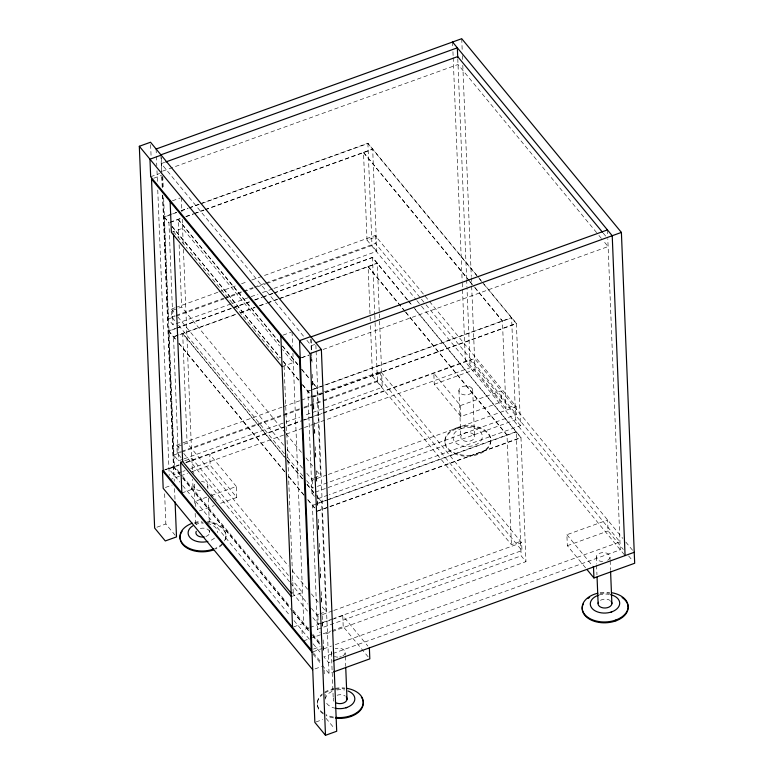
<?xml version="1.0" encoding="UTF-8"?>
<svg xmlns="http://www.w3.org/2000/svg" width="774" height="774" viewBox="0 0 774 774"><rect width="100%" height="100%" fill="white"/><g stroke="black" fill="none" stroke-linecap="round" stroke-linejoin="round"><path stroke-width="0.58" stroke-dasharray="3.87 2.9" d="M196.886 523.901L196.006 524.317A14.716 9.501 -2.3 0 1 203.436 523.079M460.878 428.719A14.716 9.501 -2.3 0 1 482.376 437.039A14.716 9.501 -2.3 0 1 459.804 445.185A14.716 9.501 -2.3 0 1 460.878 428.719L461.759 428.293M164.659 162.376L161.253 163.604L305.217 338.257M162.704 171.093L458.014 64.494L598.157 234.503M150.669 176.743L159.628 173.511M153.755 178.223L161.602 175.388M172.389 200.824L180.226 197.989M230.768 303.998L173.047 324.838L168.258 319.023L164.146 216.788L176.598 212.289M181.126 210.654L187.918 208.206M189.05 207.8L199.237 204.123M200.369 203.707L367.892 143.248L481.66 281.272M176.607 212.56L164.156 217.049L168.945 222.864M181.135 210.925L187.927 208.467M189.059 208.061L367.902 143.509L481.67 281.533M170.067 222.186L181.387 218.104M185.915 216.468L192.707 214.021M193.839 213.605L204.026 209.928M205.158 209.522L372.681 149.053L376.793 251.298L273.783 288.47M170.077 222.448L181.397 218.365M185.924 216.73L193.848 213.876M194.98 213.46L204.036 210.199M205.168 209.783L372.691 149.314M171.383 232.345L182.587 228.301L279.453 345.814M174.779 320.688L171.712 316.963L171.402 309.068L174.798 307.839M175.93 307.433L217.804 292.311M218.936 291.904L237.047 285.364M241.575 283.739L247.235 281.688M251.763 280.053L375.138 235.519L516.181 406.631L516.5 414.535L317.282 486.44M172.467 310.355L181.629 307.046L285.238 432.743M469.421 280.856L363.509 152.362L367.04 240.124L376.203 236.815M171.712 316.963L175.108 315.734M176.24 315.328L223.783 298.174M224.915 297.758L241.894 291.634M243.026 291.227L253.214 287.551M254.346 287.135L264.534 283.458M265.666 283.052L375.458 243.423L420.688 298.29M168.258 319.023L175.05 316.576M176.182 316.169L223.715 299.006M224.847 298.6L242.959 292.059M244.091 291.653L253.146 288.383M257.674 286.748L265.598 283.894M266.73 283.478L371.994 245.484L376.793 251.298M231.9 303.592L250.012 297.052M251.144 296.645L257.936 294.197M262.463 292.562L272.651 288.886M183.032 459.234L178.504 460.869L173.715 455.054L168.732 330.875L175.524 328.418M176.656 328.012L232.113 307.994M233.245 307.588L249.093 301.86M254.752 299.819L261.544 297.371M262.676 296.964L272.864 293.288M273.996 292.872L372.478 257.326L407.966 300.389M175.534 328.689L168.742 331.137L175.833 339.738M176.666 328.273L232.132 308.255M233.264 307.849L250.234 301.715M254.762 300.089L261.554 297.632M262.686 297.226L272.874 293.549M274.006 293.143L372.488 257.597L407.211 299.722M235.78 314.215L173.521 336.68L178.504 460.869M240.308 312.58L255.014 307.268M259.542 305.633L266.333 303.185M267.465 302.769L277.653 299.093M278.785 298.687L377.267 263.141L379.26 312.735M173.531 336.951L235.789 314.476M240.317 312.841L255.033 307.53M259.561 305.894L266.343 303.447M267.475 303.04L377.277 263.402M283.091 335.123L290.937 332.298M314.747 344.459L311.341 345.688L305.982 339.186M323.019 349.49L608.103 246.577L603.517 241.004M301.347 357.781L309.184 354.947M301.715 357.723L308.439 355.295M282.084 366.653L293.288 362.6L282.529 349.548M307.858 391.383L312.957 389.545M313.518 389.341L511.604 317.843M181.01 457.637L177.178 452.993L176.859 445.089L282.133 407.095M283.265 406.689L300.244 400.555M301.376 400.148L310.432 396.878M311.564 396.472L380.605 371.549L521.647 542.661L521.966 550.556L334.068 618.378M312.638 396.936L516.384 323.397L520.496 425.632L329.202 494.683M312.648 397.197L516.393 323.658L482.444 282.462M177.923 446.385L183.022 444.547M184.038 444.179L187.095 443.076L288.402 565.978M370.475 325.641L372.497 376.154L381.669 372.845M177.178 452.993L180.574 451.764M181.706 451.358L282.442 414.99M283.574 414.583L299.422 408.866M303.95 407.23L322.061 400.69M323.193 400.284L380.924 379.444L521.966 550.556M173.715 455.054L180.506 452.597M181.638 452.19L282.384 415.832M283.516 415.425L299.364 409.698M303.892 408.062L321.994 401.532M323.126 401.126L377.46 381.514L382.25 387.319L304.153 415.512M184.164 458.818L299.625 417.147M184.686 460.801L191.817 458.227L289.457 576.678M165.462 469.586L174.421 466.345L179.636 472.672M163.595 470.331L179.113 464.758M185.924 462.301L300.641 420.892M301.773 420.485L322.226 413.103M323.358 412.697L469.876 359.804L619.964 541.887L332.607 645.613M179.181 465.203L168.955 468.899L179.878 482.144M185.934 462.765L302.982 420.514M304.124 420.108L474.578 358.585L622.838 538.452M181.697 471.84L173.744 474.704L162.501 194.661M182.838 471.424L185.102 470.611M190.781 468.56L303.234 427.974M304.366 427.558L313.451 424.278M314.592 423.871L470.195 367.708L466.993 288.034M169.4 479.87L179.587 476.194M180.719 475.778L187.511 473.33M192.039 471.695L210.151 465.155L236.757 497.44L219.777 503.574M434.262 384.262L475.013 369.556L501.629 401.841L460.878 416.547L434.262 384.262L433.827 373.291L460.433 405.576L460.878 416.547M165.423 487.485L172.147 485.056M181.851 492.99L193.055 488.945L192.668 479.309M206.89 497.092L195.57 501.184L195.793 506.67M211.418 495.457L236.322 486.469L236.757 497.44M460.433 405.576L501.184 390.87L501.629 401.841M199.402 510.927L214.117 505.616M156.89 527.22L165.859 523.988L176.501 536.904M311.38 478.883L313.412 478.148M314.428 477.781L320.542 475.575L317.021 387.813L312.415 382.23M421.53 306.233L505.954 408.653L515.116 405.344M306.775 473.301L312.444 480.17L327.16 474.859M328.292 474.452L516.181 406.631M306.63 480.635L312.754 488.075L316.15 486.846M520.496 425.632L515.697 419.818L511.595 317.582L307.849 391.122L311.961 493.367L314.225 492.545M315.357 492.138L515.697 419.818M317.882 498.766L328.07 495.089M326.018 500.304L312.435 505.209L317.417 629.388L320.155 632.716M327.15 499.898L516.181 431.669L521.163 555.848L525.952 561.663L323.339 634.796M312.444 505.47L328.292 499.752M329.424 499.346L516.19 431.931M317.224 511.024L520.97 437.484L525.952 561.663M317.234 511.285L520.979 437.745L414.883 309.029M291.314 596.58L302.528 592.536L292.533 580.413M316.837 614.914L318.878 614.179M319.894 613.811L326.009 611.605L321.607 501.9L317.001 496.318M372.497 376.154L511.411 544.673L520.583 541.365M311.467 608.393L317.901 616.201L321.297 614.972M322.429 614.566L332.617 610.889M333.749 610.483L521.647 542.661M293.675 626.892L303.756 623.254L292.911 353.157M312.851 617.594L318.22 624.096L332.936 618.784M308.807 627.869L302.015 630.317L302.276 636.905M309.939 627.462L318.994 624.192M320.126 623.786L342.766 615.611L367.853 646.048M585.57 567.826L567.323 545.689L566.887 534.718L607.629 520.002L608.074 530.974L623.283 549.424M317.417 629.388L521.163 555.848M303.592 640.882L309.252 638.84M310.384 638.434L330.759 631.071M331.891 630.665L343.201 626.582L368.298 657.02M567.323 545.689L608.074 530.974M313.422 649.086L320.146 646.658M313.151 651.776L322.119 648.535M323.522 648.893L331.475 646.029M331.785 653.924L323.842 656.797L328.631 662.602L332.036 661.373M332.926 653.517L620.284 549.792L607.793 238.682M314.979 668.92L321.703 666.491M322.226 665.272L329.066 673.574L332.462 672.345M315.976 721.978L322.69 719.559M603.198 233.109L607.029 237.753M598.921 235.431L602.743 240.075M482.434 282.2L516.384 323.397M470.195 281.784L474.027 286.438M474.801 287.377L502.423 320.891L505.954 408.653M363.528 152.623L468.667 280.188M469.441 281.117L474.036 286.709M474.81 287.638L502.442 321.152M625.798 542.052L634.245 552.288M421.453 299.219L425.284 303.863M426.048 304.801L516.5 414.535M628.604 555.887L632.406 560.492M367.04 240.124L416.16 299.712M416.925 300.641L420.766 305.304M624.395 554.774L465.406 361.893L462.204 282.22M408.73 301.318L412.571 305.972M413.335 306.901L520.97 437.484M407.975 300.651L411.807 305.304M404.937 311.148L368.095 266.45L370.088 316.024M405.702 312.077L507.009 434.978L511.411 544.673M368.105 266.711L404.947 311.409M405.711 312.338L507.018 435.24M566.887 534.718L593.494 567.003M279.414 342.195L178.107 219.284L178.842 237.531M282.481 345.92L297.835 364.535M301.667 369.188L309.348 378.505M178.117 219.555L279.424 342.456M282.491 346.181L297.845 364.796M301.676 369.459L309.358 378.767M312.425 382.491L317.03 388.074M164.146 216.788L168.935 222.593L173.047 324.838M172.012 226.318L280.227 357.607M283.294 361.332L298.638 379.947M302.479 384.61L310.587 394.44M172.022 226.588L280.236 357.869M283.303 361.593L298.648 380.218M302.489 384.872L311.97 396.365M173.415 231.61L187.25 248.396M190.327 252.131L209.551 275.447M212.627 279.172L234.154 305.295M234.919 306.223L252.605 327.673M253.369 328.611L273.357 352.857M276.434 356.591L280.275 361.255M286.012 433.672L302.121 453.225M305.962 457.879L313.634 467.196M316.711 470.921L320.542 475.575M171.402 309.068L175.234 313.712M177.836 316.876L283.748 445.36M287.144 449.491L302.934 468.638M178.61 325.332L284.397 453.661M287.464 457.386L302.789 475.981M286.303 459.069L182.693 333.371L187.095 443.076M287.067 460.008L303.185 479.551M307.017 484.214L316.227 495.379M182.703 333.642L286.312 459.33M287.077 460.269L303.195 479.822M307.026 484.476L316.237 495.65M317.011 496.579L321.616 502.162M311.961 493.367L314.699 496.685M168.732 330.875L175.824 339.476M178.891 343.201L284.803 471.695M288.644 476.349L303.988 494.973M307.829 499.627L314.486 507.705M178.9 343.463L284.813 471.956M288.654 476.61L303.998 495.234M307.839 499.888L314.496 507.967M236.322 486.469L209.706 454.183L210.151 465.155M292.243 570.631L307.588 589.256M311.429 593.91L318.337 602.288M322.168 606.942L326.009 611.605M176.859 445.089L181 450.11M183.757 453.458L289.544 581.796M290.308 582.725L307.936 604.117M192.513 471.589L194.042 473.446M210.905 493.909L213.972 497.624M214.737 498.562L216.275 500.42M292.156 592.478L308.255 612.011M182.625 476.291L289.921 606.458M292.998 610.193L308.971 629.581M312.696 634.1L320.146 643.136M173.676 466.693L179.82 474.133M182.887 477.858L290.26 608.122M293.327 611.847L308.662 630.452M312.502 635.106L320.165 644.413M173.434 466.809L181.851 477.026M182.616 477.955L292.127 610.802M292.891 611.731L308.971 631.245M312.802 635.889L320.455 645.177M182.645 485.501L290.144 615.92M293.975 620.564L309.619 639.547M313.122 643.784L320.262 652.463M313.209 652.656L320.871 661.964M313.102 654.204L321.462 664.353M326.057 718.34L334.416 728.489M607.435 229.907L607.629 234.735M610.018 557.193L610.106 559.573M610.154 560.763L610.541 570.312M596.251 556.922L596.541 564.082M596.59 565.272L596.967 574.811M490.793 440.609L490.832 441.451A22.997 14.841 -2.3 0 1 455.538 454.193A22.997 14.841 -2.3 0 1 457.221 428.457L457.182 427.606A22.997 14.841 -2.3 0 1 490.793 440.609A22.997 14.841 -2.3 0 1 455.509 453.341A22.997 14.841 -2.3 0 1 457.182 427.606M461.73 38.7L462.213 50.774M462.407 55.602L462.6 60.43M462.794 65.258L471.279 276.502M471.327 277.711L471.618 284.948M471.666 286.157L475.013 369.556M472.701 390.599L474.568 437.117M457.782 58.689L466.606 278.379M466.654 279.588L466.945 286.825M452.558 42.009L452.751 46.837M452.945 51.664L453.138 56.492M453.187 57.702L462.155 281.02M458.934 390.328L460.801 436.846M444.857 440.435L444.895 441.277M379.299 313.915L379.55 319.952M379.589 321.133L382.25 387.319M375.138 235.519L375.458 243.423M380.605 371.549L380.924 379.444M367.892 143.248L371.994 245.484M372.478 257.326L374.751 314.138M374.8 315.337L375.042 321.355M375.09 322.565L377.46 381.514M370.136 317.224L370.282 320.833M345.146 652.792L345.243 655.181M345.291 656.371L345.678 665.911M342.766 615.611L343.201 626.582M331.388 652.53L333.255 699.038M315.879 345.136L316.073 349.964M316.121 351.173L329.066 673.574M311.09 339.322L311.574 351.396M311.622 352.605L312.009 362.261M312.493 374.335L312.977 386.4M313.46 398.475L313.944 410.549M314.428 422.614L314.921 434.688M315.405 446.753L315.889 458.827M316.373 470.902L316.856 482.966M317.34 495.041L317.824 507.115M318.308 519.18L318.791 531.254M319.285 543.329L319.768 555.393M320.252 567.468L320.736 579.542M321.22 591.607L321.703 603.681M322.187 615.756L322.671 627.82M323.155 639.895L323.658 652.279M310.819 339.002L311.303 351.086M311.545 357.124L311.796 363.17M312.522 381.292L312.764 387.329M313.489 405.45L313.683 410.278M314.457 429.609L314.65 434.446M315.386 452.567L315.628 458.605M316.353 476.726L316.595 482.763M317.321 500.884L317.563 506.931M318.298 525.053L318.54 531.09M319.265 549.211L319.507 555.248M320.233 573.37L320.475 579.416M321.2 597.538L321.452 603.575M322.178 621.696L322.419 627.733M323.145 645.855L323.387 651.901M324.113 670.023L324.354 676.06M325.09 694.181L325.283 699.009M312.444 480.17L312.754 488.075M317.901 616.201L318.22 624.096M317.311 702.628L317.34 703.469M292.059 331.891L292.64 346.336M284.116 365.918L293.356 595.845M225.931 536.208L225.96 537.059M207.829 486.207L207.925 488.588M208.312 498.127L209.319 523.176M209.599 530.335L209.696 532.715M194.071 485.937L194.884 506.215M195.174 513.365L195.648 525.294M181.348 197.583L181.929 212.028M182.219 219.255L183.264 245.155M183.428 249.354L192.291 470.041M179.133 244.719L181.629 307.046M162.772 176.191L163.256 188.227M163.643 197.863L174.421 466.345M161.263 157.49L161.872 172.699M162.037 176.898L162.472 187.763M162.763 195.019L174.266 481.331M174.556 488.578L174.992 499.453M160.895 154.829L161.572 171.499M161.776 176.549L162.211 187.414M156.106 149.014L156.348 155.052M156.396 156.261L156.793 165.917M156.987 170.744L157.422 181.609M157.761 190.056L169.225 475.478M150.62 144.651L151.104 156.735M164.639 493.783L165.859 523.988M457.221 428.457A22.997 14.841 -2.3 0 1 490.832 441.451M333.942 701.283A6.898 4.45 -2.3 0 1 333.604 697.887M337.087 695.245A6.898 4.45 -2.3 0 1 345.32 696.116M342.805 655.907A6.898 4.45 -2.3 0 0 344.449 650.547L343.453 649.609A6.898 4.45 -2.3 0 0 335.219 648.738M341.315 656.584A6.898 4.45 -2.3 0 1 339.602 657M337.812 657.116A6.898 4.45 -2.3 0 1 334.426 656.458M331.504 653.682A6.898 4.45 -2.3 0 1 331.736 651.379M333.43 717.895A22.997 14.841 -2.3 0 1 326.028 715.534M323.387 714.005A22.997 14.841 -2.3 0 1 322.294 694.762M324.751 692.991A22.997 14.841 -2.3 0 1 334.145 689.402M335.306 689.189A22.997 14.841 -2.3 0 1 344.865 688.899M333.401 717.043A22.997 14.841 -2.3 0 1 325.999 714.683M323.348 713.164A22.997 14.841 -2.3 0 1 322.265 693.91M324.722 692.14A22.997 14.841 -2.3 0 1 334.107 688.55M335.268 688.338A22.997 14.841 -2.3 0 1 344.827 688.047M335.732 708.345A14.716 9.501 -2.3 0 1 326.115 702.366M325.438 699.115A14.716 9.501 -2.3 0 1 333.323 690.911M336.932 689.973A14.716 9.501 -2.3 0 1 344.536 690.002M205.865 536.508A6.898 4.45 -2.3 0 0 209.009 530.471L208.003 529.522A6.898 4.45 -2.3 0 0 198.27 529.339M207.48 487.349A6.898 4.45 -2.3 0 0 207.132 483.963L206.136 483.015A6.898 4.45 -2.3 0 0 201.404 481.612M200.495 490.532A6.898 4.45 -2.3 0 1 195.764 489.129L194.758 488.181A6.898 4.45 -2.3 0 1 195.222 483.731M207.509 521.463A22.997 14.841 -2.3 0 1 223.812 541.897M222.37 543.629A22.997 14.841 -2.3 0 1 214.65 548.64M194.497 522.518A22.997 14.841 -2.3 0 1 201.53 521.337M205.158 522.14A22.997 14.841 -2.3 0 1 224.924 540.9M222.399 544.48A22.997 14.841 -2.3 0 1 215.704 549.047M194.535 523.359A22.997 14.841 -2.3 0 1 202.769 522.131M214.504 538.085A14.716 9.501 -2.3 0 1 209.628 540.852M207.219 523.418A14.716 9.501 -2.3 0 1 217.513 532.638M600.46 600.324A6.898 4.45 -2.3 0 1 610.193 600.508M607.677 560.299A6.898 4.45 -2.3 0 0 609.322 554.948L608.325 554A6.898 4.45 -2.3 0 0 599.308 553.439A6.898 4.45 -2.3 0 0 596.947 559.167L597.944 560.115A6.898 4.45 -2.3 0 0 602.675 561.508M600.169 593.581A22.997 14.841 -2.3 0 1 609.728 593.29M600.131 592.729A22.997 14.841 -2.3 0 1 609.699 592.449M599.057 595.013A14.716 9.501 -2.3 0 1 609.399 594.393M472.005 388.354L471.008 387.406A6.898 4.45 -2.3 0 0 461.991 386.845A6.898 4.45 -2.3 0 0 459.63 392.582L460.627 393.521A6.898 4.45 -2.3 0 0 469.644 394.082A6.898 4.45 -2.3 0 0 472.005 388.354M473.872 434.862L472.875 433.924A6.898 4.45 -2.3 0 0 463.858 433.363A6.898 4.45 -2.3 0 0 461.498 439.09L462.494 440.038A6.898 4.45 -2.3 0 0 471.511 440.599A6.898 4.45 -2.3 0 0 473.872 434.862"/><path stroke-width="1.16" d="M346.065 707.862L346.946 707.436M610.928 612.253L611.808 611.828M175.088 501.862L176.501 536.904L165.297 540.949L154.645 528.032L139.32 146.276L150.524 142.232L321.365 349.5L336.7 731.256L325.496 735.3L314.854 722.384L299.519 340.637L310.722 336.584M156.106 149.014L461.73 38.7L621.396 232.413L634.68 563.259L593.939 577.965L587.089 569.664M160.895 154.829L457.347 47.824L457.734 57.479M161.166 155.148L149.963 159.192L150.669 176.743L300.225 358.188M165.8 161.96L457.695 56.599L602.433 232.181M310.993 336.913L607.435 229.907M315.782 342.718L621.396 232.413M139.32 146.276L310.161 353.544L321.365 349.5M181.851 492.99L180.613 462.272L182.858 461.468M333.159 660.967L634.245 552.288M333.594 671.938L369.817 658.868L369.372 647.896M611.092 601.369L611.189 601.456A6.898 4.45 -2.3 0 1 608.828 607.184A6.898 4.45 -2.3 0 1 599.811 606.623L598.815 605.684A6.898 4.45 -2.3 0 1 598.476 602.288M452.558 42.009L612.224 235.722L625.073 555.597M282.084 366.653L171.383 232.345L170.145 201.627M291.053 593.048L182.654 461.536L173.511 234.019M180.613 462.272L291.314 596.58M312.028 652.182L162.472 470.737L163.179 488.288L312.735 669.733M615.785 620.022L615.823 620.874M610.589 571.502L611.886 603.701M597.064 577.201L598.118 603.439M593.494 567.003L593.939 577.965M350.922 715.631L350.951 716.472M345.726 667.111L347.013 699.309M310.161 353.544L325.496 735.3M280.846 335.935L292.553 627.298M346.326 697.064A6.898 4.45 -2.3 0 1 344.682 702.415A6.898 4.45 -2.3 0 1 336.303 702.966M347.158 688.386A22.997 14.841 -2.3 0 1 362.542 705.888A22.997 14.841 -2.3 0 1 335.723 717.382M362.745 699.802A22.997 14.841 -2.3 0 1 335.761 718.224M361.332 697.064A22.997 14.841 -2.3 0 1 362.367 698.874M348.019 690.969A14.716 9.501 -2.3 0 1 353.476 702.86A14.716 9.501 -2.3 0 1 335.732 708.345M204.162 536.924A6.898 4.45 -2.3 0 1 197.631 535.637L196.635 534.699A6.898 4.45 -2.3 0 1 196.286 531.303M213.605 549.037A22.997 14.841 -2.3 0 1 182.587 543.483A22.997 14.841 -2.3 0 1 192.32 523.214M207.867 541.394A14.716 9.501 -2.3 0 1 190.259 537.824A14.716 9.501 -2.3 0 1 192.861 525.817M213.643 549.888A22.997 14.841 -2.3 0 1 187.124 548.089A22.997 14.841 -2.3 0 1 182.142 531.206M612.021 592.778A22.997 14.841 -2.3 0 1 623.873 615.282A22.997 14.841 -2.3 0 1 586.682 616.394A22.997 14.841 -2.3 0 1 597.818 593.203M628.149 608.045A22.997 14.841 -2.3 0 1 601.224 622.683A22.997 14.841 -2.3 0 1 583.248 604.03M587.94 598.534A22.997 14.841 -2.3 0 1 589.624 597.383M622.102 597.509A22.997 14.841 -2.3 0 1 628.159 607.077M610.609 594.655A14.716 9.501 -2.3 0 1 616.936 608.838A14.716 9.501 -2.3 0 1 593.89 610.057A14.716 9.501 -2.3 0 1 598.186 595.303M299.48 358.536L151.52 179.026L163.217 470.389L311.177 649.889L299.48 358.536"/></g></svg>
